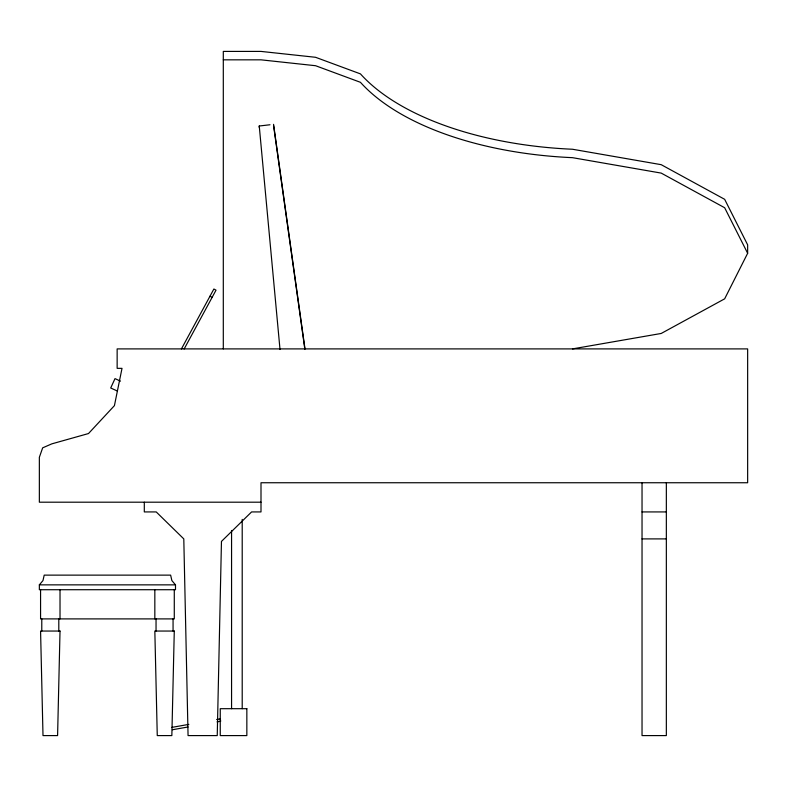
<?xml version="1.0" encoding="UTF-8"?>
<svg xmlns="http://www.w3.org/2000/svg" width="787" height="787" viewBox="0 0 787 787"><rect width="100%" height="100%" fill="white"/><g stroke="black" fill="none" stroke-linecap="round" stroke-linejoin="round"><path stroke-width="1.18" d="M223.301 348.897L223.301 51.411L260.999 51.411L315.567 57.294L360.446 73.889A257.133 128.566 0 0 0 572.483 149.245L661.208 164.68L724.66 199.318L747.65 244.855L747.65 253.286L724.66 298.824L661.208 333.462L572.483 348.897M181.394 348.966L213.887 289.006L216.022 290.167L184.148 348.985M39.35 584.859L42.97 580.59L44.21 575.13L170.631 575.13L171.881 580.59L175.501 584.859L175.501 589.719L39.35 589.719L39.35 584.859L175.501 584.859M171.93 727.365L188.841 724.384M216.622 719.485L220.252 718.846L220.675 721.236L217.045 721.876M172.353 729.756L188.054 726.991M259.248 127.337L259.248 126.009L269.99 124.759M223.301 59.832L260.999 59.832L315.567 65.715L360.446 82.31A257.133 128.566 0 0 0 572.483 157.666L661.208 173.101L724.66 207.738L747.65 253.286M260.999 502.195L39.35 502.195L39.35 457.296L42.665 447.842L51.844 443.848L88.498 433.548L114.42 405.649L122.015 368.346L117.145 368.346L117.145 348.897L747.65 348.897L747.65 482.746L260.999 482.746L260.999 511.924L251.594 511.924L221.462 541.407L217.242 735.589L188.063 735.589L183.794 538.898L156.22 511.924L144.306 511.924L144.306 502.195M642.035 511.924L666.343 511.924M642.035 538.898L666.343 538.898M120.5 381.144L115.01 378.616L110.701 387.981L117.263 390.991M209.981 296.217L212.116 297.378M273.571 124.336L305.002 348.956M273.571 125.674L304.835 349.074M259.248 126.009L280.015 349.497M666.343 482.746L666.343 735.589L642.035 735.589L642.035 482.746M242.209 519.4L242.209 708.693M231.565 530.468L231.565 708.693M174.281 589.719L174.281 618.897L40.57 618.897L40.57 589.719M173.061 618.897L173.061 631.046M156.042 618.897L156.042 631.046M154.832 589.719L154.832 618.897M60.019 589.719L60.019 618.897M58.799 618.897L58.799 631.046M41.78 618.897L41.78 631.046M60.019 631.046L57.589 735.589L43 735.589L40.57 631.046L60.019 631.046M174.281 631.046L171.851 735.589L157.262 735.589L154.832 631.046L174.281 631.046M246.843 708.693L220.252 708.693L220.252 735.589L246.843 735.589L246.843 708.693"/></g></svg>
